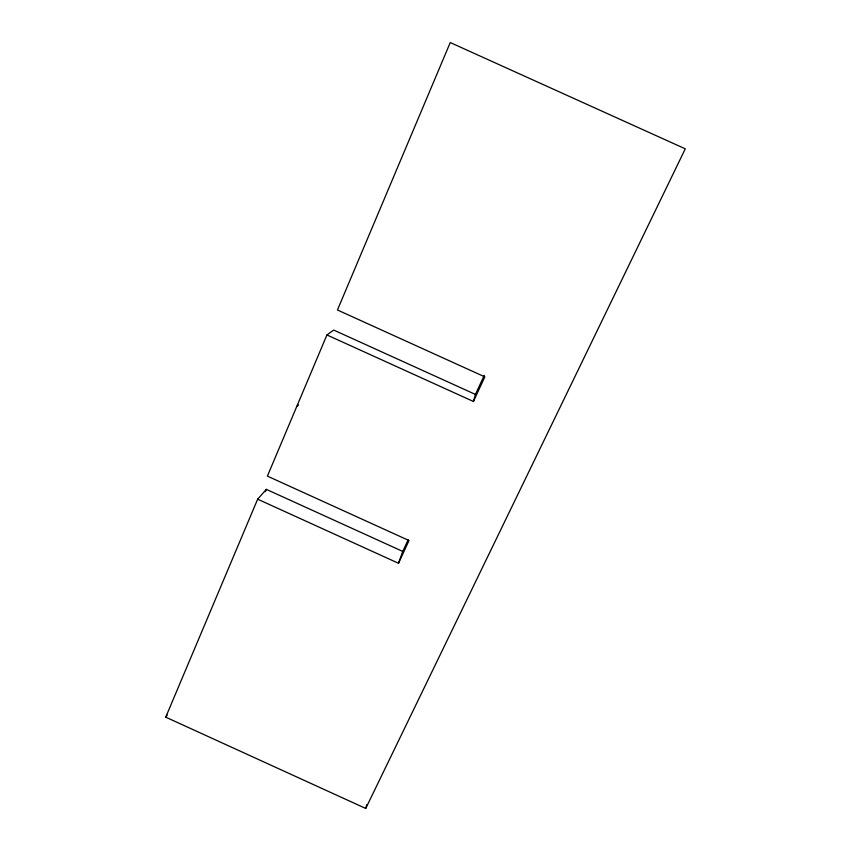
<?xml version="1.0" encoding="UTF-8"?>
<svg xmlns="http://www.w3.org/2000/svg" width="851" height="851" viewBox="0 0 851 851"><rect width="100%" height="100%" fill="white"/><g stroke="black" fill="none" stroke-linecap="round" stroke-linejoin="round"><path stroke-width="1.28" d="M257.662 499.186L398.481 563.277L402.757 551.437L266.32 489.357L257.662 499.186L165.722 717.159L365.739 808.45L366.738 804.748M398.481 563.277L409.012 540.534L267.395 476.113L326.933 334.954L473.422 401.47L475.432 394.417L484.262 375.355M265.289 491.793L266.32 489.357M402.757 551.437L408.129 539.811M473.422 401.47L484.815 376.876L337.453 309.987L450.253 42.55L685.278 148.829L365.739 808.45M165.722 717.159L167.179 715.053M296.659 406.714L298.563 404.938M326.933 334.954L333.677 330.06L475.432 394.417"/></g></svg>
